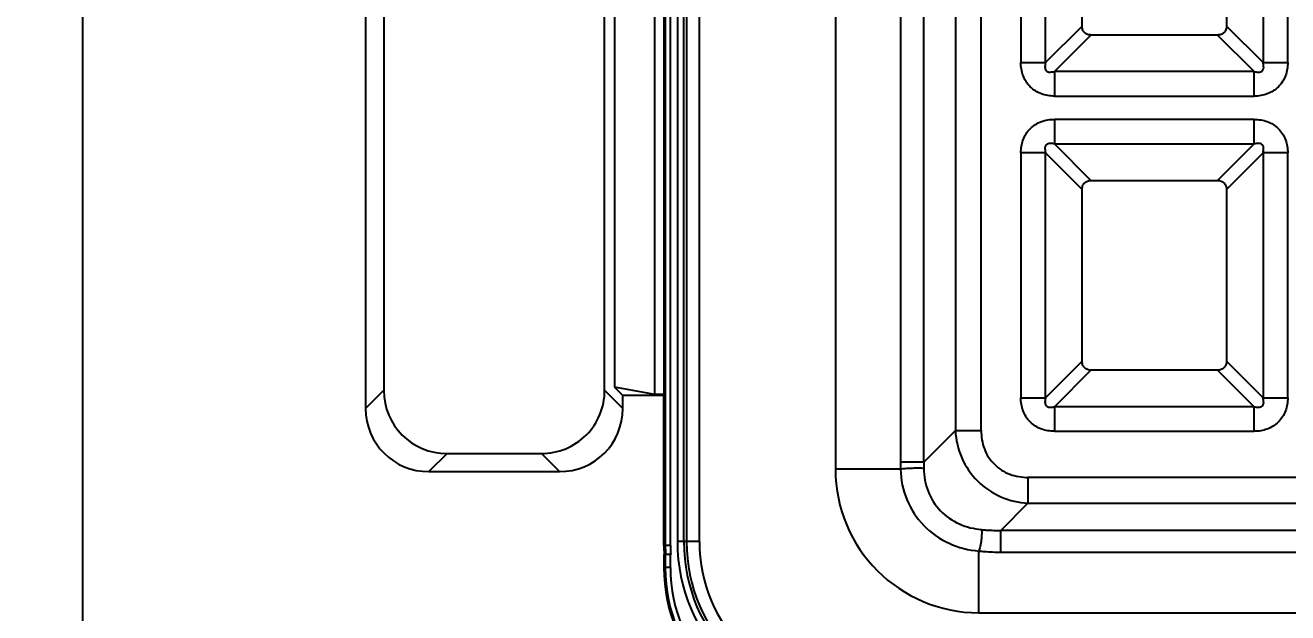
# Model space of a CAD drawing. Header units: millimetres. Extents: x -174 to 1895, y -261 to 458.
# Drawn here: x -16.2 to 82, y 143.5 to 189.2 of the extents above; entities that cross this region are included whole.
import ezdxf

# ---------------------------------------------------------------- set-up
doc = ezdxf.new("R2010")
doc.units = ezdxf.units.MM
doc.header["$LTSCALE"] = 16.335
doc.header["$PDMODE"] = 3
doc.header["$PDSIZE"] = 0.3125
doc.layers.get('0').update_dxf_attribs({"linetype": 'CONTINUOUS'})
doc.layers.get('Defpoints').update_dxf_attribs({"linetype": 'CONTINUOUS'})
doc.layers.add('202', color=7, linetype='CONTINUOUS')
doc.styles.get("Standard").update_dxf_attribs({"font": 'txt', "width": 0.8})
doc.dimstyles.get("Standard").update_dxf_attribs({"dimtxt": 0.15625, "dimasz": 0.1875, "dimexe": 0.125, "dimexo": 0.0625, "dimtad": 0, "dimtih": 1, "dimtoh": 1, "dimdsep": 46, "dimtxsty": 'Standard', "dimcen": 0.09, "dimadec": 0, "dimazin": 0, "dimtp": 0.01, "dimtm": 0.01, "dimtfac": 1, "dimtofl": 0, "dimtmove": 0, "dimatfit": 3, "dimfxl": 0, "dimtolj": 1, "dimarcsym": 0})

# ---------------------------------------------------------------- blocks, each defined once
blk = doc.blocks.new('*D35')
at = {"color": 6, "lineweight": -2}
for p, q in [((37.584, 337.497), (-49.187, 337.497)), ((-49.187, 331.497), (-49.187, 242.836)), ((-49.187, 58.497), (-49.187, 220.436)), ((20.267, 52.497), (-49.187, 52.497))]:
    blk.add_line(p, q, dxfattribs=at)
at = {"color": 6}
for points in [[(-50.187, 331.497), (-48.187, 331.497), (-49.187, 337.497)], [(-50.187, 58.497), (-48.187, 58.497), (-49.187, 52.497)]]:
    blk.add_solid(points, dxfattribs=at)
at = {"layer": 'Defpoints', "color": 0}
for p in [(37.584, 337.497), (-49.187, 52.497), (20.267, 52.497)]:
    blk.add_point(p, dxfattribs=at)
at = {"color": 4, "insert": (-49.187, 231.636), "char_height": 6, "attachment_point": 5, "rotation": 90}
blk.add_mtext('\\A1;285.00', dxfattribs=at)

msp = doc.modelspace()

# ---------------------------------------------------------------- linework, layer by layer
at = {"layer": '202', "color": 7, "linetype": 'Continuous'}
for p, q in [((-11.733, 84.497), (-11.733, 305.497)), ((33.573, 279.4), (33.573, 148.75)), ((33.975, 148.75), (33.975, 279.4)), ((34.517, 278.339), (34.517, 149.051)), ((35.015, 149.051), (35.015, 278.339)), ((35.228, 278.126), (35.228, 149.051)), ((36.223, 149.051), (36.223, 277.628)), ((46.805, 263.219), (46.805, 154.679)), ((51.866, 262.664), (51.866, 155.234)), ((53.68, 155.234), (53.68, 262.664)), ((56.133, 260.211), (56.133, 157.687)), ((58.137, 157.687), (58.137, 260.211)), ((61.227, 205.38), (61.227, 186.327)), ((63.141, 186.327), (63.141, 205.38)), ((65.985, 189.17), (65.985, 202.537)), ((10.267, 199.573), (10.267, 159.421)), ((32.768, 160.509), (32.768, 198.485)), ((33.481, 160.509), (33.481, 198.485)), ((11.678, 198.162), (11.678, 160.831)), ((28.857, 160.831), (28.857, 198.162)), ((29.625, 197.931), (29.625, 161.063)), ((77.227, 195.948), (77.227, 189.17)), ((80.07, 193.32), (80.07, 186.327)), ((81.984, 186.326), (81.984, 191.43)), ((63.141, 186.327), (65.985, 189.17)), ((77.227, 189.17), (80.07, 186.327)), ((66.681, 188.474), (63.838, 185.631)), ((76.53, 188.474), (66.681, 188.474)), ((79.374, 185.631), (76.53, 188.474)), ((61.227, 186.327), (63.141, 186.327)), ((63.838, 185.631), (63.838, 183.716)), ((79.374, 185.631), (63.838, 185.631)), ((79.374, 183.716), (79.374, 185.631)), ((80.07, 186.327), (81.984, 186.327)), ((63.838, 183.716), (79.374, 183.716)), ((63.838, 181.911), (63.838, 179.997)), ((79.374, 181.911), (63.838, 181.911)), ((79.374, 179.997), (79.374, 181.911)), ((63.838, 179.997), (66.681, 177.154)), ((63.838, 179.997), (79.374, 179.997)), ((76.53, 177.154), (79.374, 179.997)), ((61.227, 179.3), (61.227, 160.247)), ((63.141, 179.3), (61.227, 179.3)), ((63.141, 160.247), (63.141, 179.3)), ((65.985, 176.457), (63.141, 179.3)), ((80.07, 179.3), (77.227, 176.457)), ((80.07, 179.3), (80.07, 160.247)), ((81.985, 179.3), (80.07, 179.3)), ((81.985, 160.247), (81.985, 179.3)), ((66.681, 177.154), (76.53, 177.154)), ((65.985, 163.09), (65.985, 176.457)), ((77.227, 176.457), (77.227, 163.09)), ((63.141, 160.247), (65.985, 163.09)), ((77.227, 163.09), (80.07, 160.247)), ((66.681, 162.394), (63.838, 159.551)), ((76.53, 162.394), (66.681, 162.394)), ((79.374, 159.551), (76.53, 162.394)), ((29.625, 161.063), (30.268, 160.421)), ((32.768, 160.509), (29.625, 161.063)), ((10.267, 159.421), (11.678, 160.831)), ((28.857, 160.831), (30.268, 159.421)), ((30.268, 159.421), (30.268, 160.421)), ((33.464, 160.421), (30.268, 160.421)), ((33.481, 160.509), (32.768, 160.509)), ((33.464, 160.421), (33.481, 160.509)), ((33.464, 148.75), (33.464, 160.421)), ((61.227, 160.247), (63.141, 160.247)), ((80.07, 160.247), (81.985, 160.247)), ((63.838, 159.551), (63.838, 157.636)), ((79.374, 159.551), (63.838, 159.551)), ((79.374, 157.636), (79.374, 159.551)), ((53.68, 155.234), (56.133, 157.687)), ((56.133, 157.687), (58.137, 157.687)), ((63.838, 157.636), (79.374, 157.636)), ((16.602, 155.907), (15.191, 154.497)), ((16.602, 155.907), (23.933, 155.907)), ((25.344, 154.497), (23.933, 155.907)), ((53.68, 155.234), (51.866, 155.234)), ((15.191, 154.497), (25.344, 154.497)), ((51.873, 154.679), (46.805, 154.679)), ((61.78, 154.043), (61.78, 152.04)), ((92.573, 154.043), (61.781, 154.043)), ((61.78, 152.04), (59.666, 149.926)), ((61.78, 152.04), (85.767, 152.04)), ((59.666, 148.237), (59.666, 149.926)), ((84.911, 149.926), (59.666, 149.926)), ((33.975, 148.75), (33.464, 148.75)), ((36.223, 149.051), (34.517, 149.051)), ((57.968, 143.516), (57.968, 148.32)), ((33.464, 148.041), (33.464, 147.041)), ((33.975, 148.041), (33.464, 148.041)), ((33.573, 148.041), (33.573, 147.041)), ((33.975, 147.041), (33.984, 148.041)), ((59.666, 148.237), (85.033, 148.237)), ((33.975, 147.041), (33.464, 147.041)), ((57.968, 143.516), (93.248, 143.516))]:
    msp.add_line(p, q, dxfattribs=at)
for centre, radius, start, end in [((94.952, 209.954), 21.569, 180, 267.6149), ((94.952, 209.954), 21.067, 180, 267.61491), ((73.428, 155.238), 21.563, 180.01033, 181.48567), ((69.245, 154.867), 15.569, 178.64756, 180.45265), ((57.968, 154.679), 11.163, 180, 270), ((47.717, 148.75), 14.253, 180, 182.84749), ((47.717, 148.75), 14.144, 180, 182.87122), ((47.717, 148.75), 13.742, 180, 182.95327), ((48.019, 149.051), 13.502, 180, 270), ((48.019, 149.051), 13.004, 180, 270), ((48.019, 149.051), 12.791, 180, 270), ((48.019, 149.051), 11.796, 180, 270), ((46.009, 147.041), 12.544, 180, 270), ((46.009, 147.041), 12.436, 180, 270), ((46.009, 147.041), 12.034, 180, 270)]:
    msp.add_arc(centre, radius, start, end, dxfattribs=at)
for centre, major_axis, start_param, end_param in [((16.755, 160.984), (3.644, 3.644), 2.371274, 3.911912), ((23.78, 160.984), (-3.644, 3.644), -3.141593, -2.371274), ((15.344, 159.574), (3.644, 3.644), 2.371274, 3.911912), ((25.19, 159.574), (-3.644, 3.644), 2.371274, 3.911912), ((23.78, 160.984), (3.644, -3.644), -0.770319, 0)]:
    msp.add_ellipse(centre, major_axis=major_axis, ratio=0.970288, start_param=start_param, end_param=end_param, dxfattribs=at)
for points, knots in [([(66.681, 188.474), (66.589, 188.474), (66.404, 188.503), (66.165, 188.654), (66.013, 188.893), (65.985, 189.079), (65.985, 189.17)], [0, 0, 0, 0, 0.250253, 0.500163, 0.750069, 1, 1, 1, 1]), ([(77.227, 189.17), (77.227, 189.078), (77.198, 188.893), (77.046, 188.654), (76.807, 188.503), (76.622, 188.474), (76.53, 188.474)], [0, 0, 0, 0, 0.250253, 0.500163, 0.750069, 1, 1, 1, 1]), ([(63.838, 183.716), (63.494, 183.728), (62.797, 183.816), (61.898, 184.39), (61.331, 185.287), (61.228, 185.983), (61.227, 186.327)], [0, 0, 0, 0, 0.250434, 0.500122, 0.749962, 1, 1, 1, 1]), ([(63.141, 186.327), (63.132, 186.273), (63.115, 186.167), (63.096, 186.005), (63.11, 185.837), (63.187, 185.711), (63.278, 185.637), (63.355, 185.597), (63.438, 185.585), (63.544, 185.592), (63.678, 185.601), (63.784, 185.621), (63.838, 185.631)], [0, 0, 0, 0, 0.124305, 0.244951, 0.369546, 0.499935, 0.567809, 0.633767, 0.694958, 0.755003, 0.875932, 1, 1, 1, 1]), ([(79.374, 185.631), (79.427, 185.621), (79.534, 185.604), (79.695, 185.585), (79.863, 185.599), (79.989, 185.676), (80.063, 185.767), (80.103, 185.844), (80.116, 185.927), (80.108, 186.033), (80.099, 186.167), (80.079, 186.273), (80.07, 186.327)], [0, 0, 0, 0, 0.124305, 0.244951, 0.369546, 0.499935, 0.567809, 0.633767, 0.694958, 0.755003, 0.875932, 1, 1, 1, 1]), ([(81.984, 186.326), (81.973, 185.983), (81.884, 185.286), (81.31, 184.387), (80.413, 183.82), (79.717, 183.717), (79.374, 183.716)], [0, 0, 0, 0, 0.250432, 0.500122, 0.749962, 1, 1, 1, 1]), ([(61.227, 179.3), (61.239, 179.644), (61.327, 180.341), (61.901, 181.24), (62.798, 181.807), (63.494, 181.91), (63.838, 181.911)], [0, 0, 0, 0, 0.250434, 0.500122, 0.749962, 1, 1, 1, 1]), ([(79.374, 181.911), (79.717, 181.899), (80.414, 181.811), (81.313, 181.238), (81.88, 180.34), (81.983, 179.644), (81.985, 179.3)], [0, 0, 0, 0, 0.250434, 0.500122, 0.749962, 1, 1, 1, 1]), ([(63.838, 179.997), (63.784, 180.006), (63.677, 180.023), (63.516, 180.042), (63.348, 180.028), (63.222, 179.951), (63.148, 179.86), (63.108, 179.783), (63.096, 179.7), (63.103, 179.594), (63.112, 179.46), (63.132, 179.354), (63.141, 179.3)], [0, 0, 0, 0, 0.124305, 0.244951, 0.369546, 0.499935, 0.567809, 0.633767, 0.694958, 0.755003, 0.875932, 1, 1, 1, 1]), ([(80.07, 179.3), (80.079, 179.354), (80.097, 179.461), (80.115, 179.622), (80.102, 179.79), (80.024, 179.916), (79.933, 179.99), (79.856, 180.03), (79.774, 180.042), (79.667, 180.035), (79.533, 180.026), (79.427, 180.006), (79.374, 179.997)], [0, 0, 0, 0, 0.124305, 0.244951, 0.369546, 0.499935, 0.567809, 0.633767, 0.694958, 0.755003, 0.875932, 1, 1, 1, 1]), ([(65.985, 176.457), (65.985, 176.549), (66.014, 176.734), (66.165, 176.973), (66.404, 177.125), (66.589, 177.154), (66.681, 177.154)], [0, 0, 0, 0, 0.250253, 0.500163, 0.750069, 1, 1, 1, 1]), ([(76.53, 177.154), (76.622, 177.154), (76.807, 177.124), (77.047, 176.973), (77.198, 176.734), (77.227, 176.549), (77.227, 176.457)], [0, 0, 0, 0, 0.250253, 0.500163, 0.750069, 1, 1, 1, 1]), ([(66.681, 162.394), (66.589, 162.394), (66.404, 162.423), (66.165, 162.574), (66.013, 162.813), (65.985, 162.999), (65.985, 163.09)], [0, 0, 0, 0, 0.250253, 0.500163, 0.750069, 1, 1, 1, 1]), ([(77.227, 163.09), (77.227, 162.999), (77.198, 162.813), (77.046, 162.574), (76.807, 162.423), (76.622, 162.394), (76.53, 162.394)], [0, 0, 0, 0, 0.250253, 0.500163, 0.750069, 1, 1, 1, 1]), ([(63.838, 157.636), (63.494, 157.648), (62.797, 157.737), (61.898, 158.31), (61.331, 159.207), (61.228, 159.904), (61.227, 160.247)], [0, 0, 0, 0, 0.250434, 0.500122, 0.749962, 1, 1, 1, 1]), ([(63.141, 160.247), (63.132, 160.193), (63.115, 160.087), (63.096, 159.925), (63.11, 159.757), (63.187, 159.631), (63.278, 159.558), (63.355, 159.518), (63.438, 159.505), (63.544, 159.513), (63.678, 159.521), (63.784, 159.541), (63.838, 159.551)], [0, 0, 0, 0, 0.124305, 0.244951, 0.369546, 0.499935, 0.567809, 0.633767, 0.694958, 0.755003, 0.875932, 1, 1, 1, 1]), ([(79.374, 159.551), (79.427, 159.541), (79.534, 159.524), (79.695, 159.505), (79.863, 159.519), (79.989, 159.597), (80.063, 159.687), (80.103, 159.764), (80.116, 159.847), (80.108, 159.953), (80.099, 160.087), (80.079, 160.193), (80.07, 160.247)], [0, 0, 0, 0, 0.124305, 0.244951, 0.369546, 0.499935, 0.567809, 0.633767, 0.694958, 0.755003, 0.875932, 1, 1, 1, 1]), ([(81.985, 160.247), (81.973, 159.903), (81.884, 159.207), (81.311, 158.307), (80.413, 157.74), (79.717, 157.637), (79.374, 157.636)], [0, 0, 0, 0, 0.250434, 0.500122, 0.749962, 1, 1, 1, 1]), ([(56.133, 157.687), (56.172, 156.963), (56.511, 155.514), (57.764, 153.671), (59.607, 152.418), (61.056, 152.079), (61.78, 152.04)], [0, 0, 0, 0, 0.24959, 0.500029, 0.75045, 1, 1, 1, 1]), ([(58.137, 157.687), (58.151, 157.209), (58.287, 156.239), (59.097, 155.002), (60.334, 154.194), (61.304, 154.057), (61.781, 154.043)], [0, 0, 0, 0, 0.250218, 0.500066, 0.749838, 1, 1, 1, 1]), ([(53.676, 154.744), (53.565, 154.756), (53.262, 154.764), (52.77, 154.757), (52.28, 154.728), (51.981, 154.699), (51.873, 154.679)], [0, 0, 0, 0, 0.185675, 0.502468, 0.817693, 1, 1, 1, 1]), ([(51.873, 154.679), (51.888, 153.877), (52.218, 152.262), (53.565, 150.198), (55.58, 148.787), (57.17, 148.381), (57.968, 148.32)], [0, 0, 0, 0, 0.250281, 0.500412, 0.750326, 1, 1, 1, 1]), ([(53.676, 154.744), (53.685, 154.143), (53.894, 152.929), (54.888, 151.371), (56.398, 150.331), (57.576, 150.043), (58.164, 149.983)], [0, 0, 0, 0, 0.251416, 0.502746, 0.7525, 1, 1, 1, 1]), ([(58.164, 149.983), (58.181, 149.88), (58.186, 149.609), (58.153, 149.169), (58.081, 148.717), (58.01, 148.433), (57.968, 148.32)], [0, 0, 0, 0, 0.186926, 0.479644, 0.785371, 1, 1, 1, 1]), ([(58.164, 149.983), (58.288, 149.972), (58.788, 149.93), (59.29, 149.917), (59.666, 149.926)], [0, 0, 0, 0, 0.248716, 1, 1, 1, 1]), ([(57.968, 148.32), (58.109, 148.306), (58.674, 148.259), (59.241, 148.237), (59.666, 148.237)], [0, 0, 0, 0, 0.249165, 1, 1, 1, 1])]:
    msp.add_open_spline(points, degree=3, knots=knots, dxfattribs=at)

# ---------------------------------------------------------------- dimensions: what is measured, and where the dimension line sits
dim = msp.add_linear_dim(base=(-49.187, 52.497), p1=(37.584, 337.497), p2=(20.267, 52.497), angle=90, dimstyle='Standard', override={"dimtxt": 6, "dimasz": 6, "dimexe": 0, "dimexo": 0, "dimgap": 0, "dimtih": 0, "dimtoh": 0, "dimzin": 0, "dimcen": 0, "dimclrd": 6, "dimclre": 6, "dimclrt": 4, "dimtp": 0, "dimtm": 0, "dimtzin": 0})
dim.commit()
dim.dimension.update_dxf_attribs({"geometry": '*D35', "text_midpoint": (-49.187, 231.636), "dimtype": 160})

doc.saveas('drawing.dxf')
